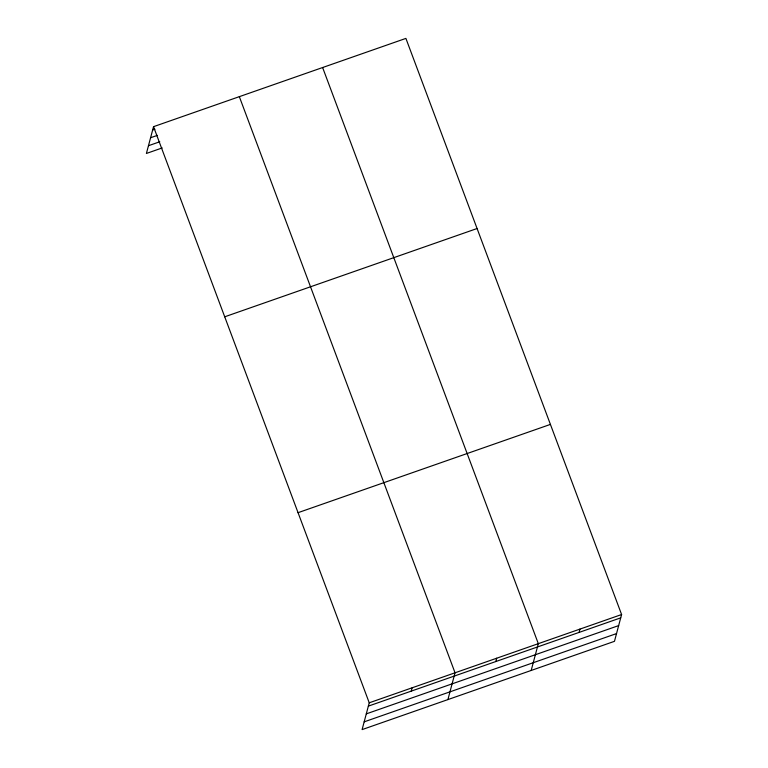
<?xml version="1.0" encoding="UTF-8"?>
<svg xmlns="http://www.w3.org/2000/svg" width="768" height="768" viewBox="0 0 768 768"><rect width="100%" height="100%" fill="white"/><g stroke="black" fill="none" stroke-linecap="round" stroke-linejoin="round"><path stroke-width="1.15" d="M153.533 126.672L369.235 702.806L362.102 729.6L614.467 641.328L621.6 614.534L405.898 38.4L153.533 126.672L146.4 153.466L162.202 147.936M411.254 691.114L412.138 687.802M447.907 699.59L455.04 672.787L239.338 96.662M495.792 661.546L496.675 658.224M531.187 670.454L538.32 643.661L322.618 67.526M579.072 632.419L579.955 629.098M152.65 129.994L154.906 129.206M150.586 137.741L157.363 135.37M148.464 145.718L159.754 141.773M224.717 316.8L477.082 228.518M298.051 512.678L550.416 424.406M369.235 702.806L621.6 614.534M368.352 706.128L620.717 617.846M366.288 713.875L618.653 625.594M364.166 721.853L616.531 633.581"/></g></svg>
